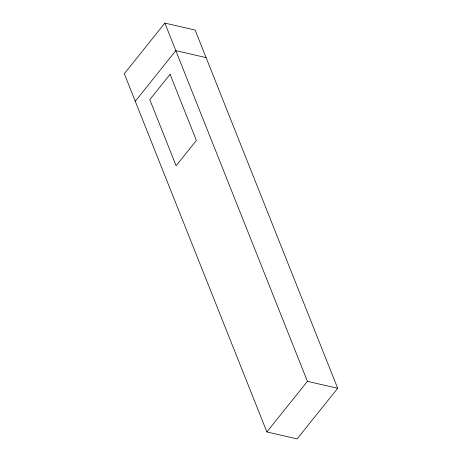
<?xml version="1.0" encoding="UTF-8"?>
<svg xmlns="http://www.w3.org/2000/svg" width="462" height="462" viewBox="0 0 462 462"><rect width="100%" height="100%" fill="white"/><g stroke="black" fill="none" stroke-linecap="round" stroke-linejoin="round"><path stroke-width="0.69" d="M164.853 23.1L124.313 73.712L266.869 431.941L297.147 438.9L337.687 388.288L195.131 30.059L164.853 23.1L307.409 381.329L337.687 388.288M135.274 101.27L175.82 50.658L206.098 57.617M266.869 431.941L307.409 381.329M170.068 74.33L149.798 99.636L176.114 165.771L196.385 140.465L170.068 74.33"/></g></svg>
